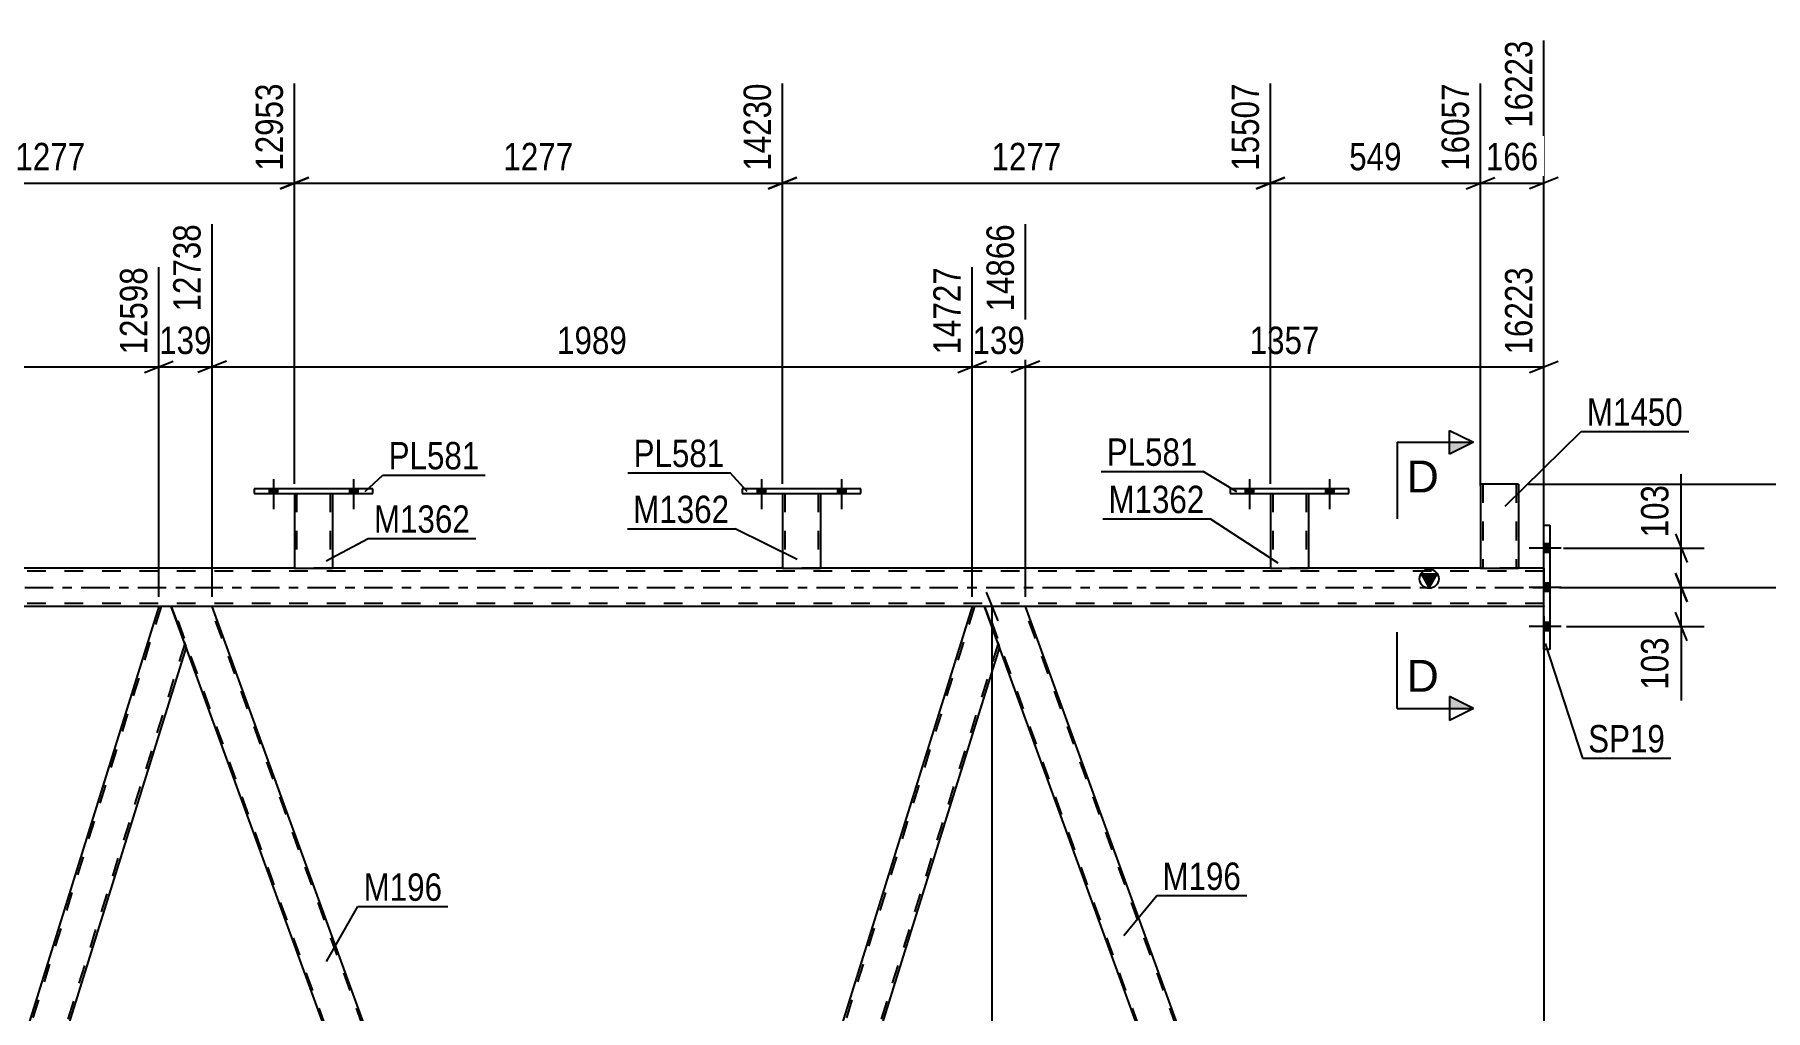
# Model space of a CAD drawing. Header units: millimetres. Extents: x -86 to 755, y -411 to 183.
# Drawn here: x 482 to 663.2, y -44.3 to 57.8 of the extents above; entities that cross this region are included whole.
import ezdxf

# ---------------------------------------------------------------- set-up
doc = ezdxf.new("R2010")
doc.units = ezdxf.units.MM
doc.linetypes.add('DXK_LINE_DOT2', pattern=[3.9198, 1.9599, -1.9599])
doc.linetypes.add('DXK_LINE_DOT3', pattern=[5.9187, 2.979, -0.9799, 0.9799, -0.9799])
doc.styles.add('Arial', font='arial.ttf', dxfattribs={"height": 0.2})
doc.styles.add('Arial Narrow', font='ARIALN.TTF', dxfattribs={"height": 0.2})

# ---------------------------------------------------------------- blocks, each defined once
blk = doc.blocks.new('Bolt-814409269-3608 - 3545')
at = {"linetype": 'Continuous'}
for points in [[(557.63, 9.84), (558.51, 9.84), (558.51, 10.32), (557.63, 10.32)], [(566.03, 9.84), (566.91, 9.84), (566.91, 10.32), (566.03, 10.32)]]:
    blk.add_hatch(color=1, dxfattribs=at).paths.add_polyline_path(points)
at = {"color": 1, "linetype": 'Continuous'}
for p, q in [((558.07, 11.32), (558.07, 8.2)), ((566.47, 11.32), (566.47, 8.2)), ((557.63, 10.32), (557.63, 9.84)), ((558.51, 10.32), (558.51, 9.84)), ((566.03, 10.32), (566.03, 9.84)), ((566.91, 10.32), (566.91, 9.84))]:
    blk.add_line(p, q, dxfattribs=at)
blk = doc.blocks.new('Bolt-814409269-3606 - 3545')
at = {"linetype": 'Continuous'}
for points in [[(608.71, 9.84), (609.59, 9.84), (609.59, 10.32), (608.71, 10.32)], [(617.11, 9.84), (617.99, 9.84), (617.99, 10.32), (617.11, 10.32)]]:
    blk.add_hatch(color=1, dxfattribs=at).paths.add_polyline_path(points)
at = {"color": 1, "linetype": 'Continuous'}
for p, q in [((609.15, 11.32), (609.15, 8.2)), ((617.55, 11.32), (617.55, 8.2)), ((608.71, 10.32), (608.71, 9.84)), ((609.59, 10.32), (609.59, 9.84)), ((617.11, 10.32), (617.11, 9.84)), ((617.99, 10.32), (617.99, 9.84))]:
    blk.add_line(p, q, dxfattribs=at)
blk = doc.blocks.new('Bolt-814409269-3607 - 3545')
at = {"linetype": 'Continuous'}
for points in [[(608.71, 9.84), (609.59, 9.84), (609.59, 10.32), (608.71, 10.32)], [(617.11, 9.84), (617.99, 9.84), (617.99, 10.32), (617.11, 10.32)]]:
    blk.add_hatch(color=1, dxfattribs=at).paths.add_polyline_path(points)
at = {"color": 1, "linetype": 'Continuous'}
for p, q in [((609.15, 11.32), (609.15, 8.2)), ((617.55, 11.32), (617.55, 8.2)), ((608.71, 10.32), (608.71, 9.84)), ((609.59, 10.32), (609.59, 9.84)), ((617.11, 10.32), (617.11, 9.84)), ((617.99, 10.32), (617.99, 9.84))]:
    blk.add_line(p, q, dxfattribs=at)
blk = doc.blocks.new('Bolt-814409269-3609 - 3545')
at = {"linetype": 'Continuous'}
for points in [[(557.63, 9.84), (558.51, 9.84), (558.51, 10.32), (557.63, 10.32)], [(566.03, 9.84), (566.91, 9.84), (566.91, 10.32), (566.03, 10.32)]]:
    blk.add_hatch(color=1, dxfattribs=at).paths.add_polyline_path(points)
at = {"color": 1, "linetype": 'Continuous'}
for p, q in [((558.07, 11.32), (558.07, 8.2)), ((566.47, 11.32), (566.47, 8.2)), ((557.63, 10.32), (557.63, 9.84)), ((558.51, 10.32), (558.51, 9.84)), ((566.03, 10.32), (566.03, 9.84)), ((566.91, 10.32), (566.91, 9.84))]:
    blk.add_line(p, q, dxfattribs=at)
blk = doc.blocks.new('Bolt-814409269-3610 - 3545')
at = {"linetype": 'Continuous'}
for points in [[(506.55, 9.84), (507.43, 9.84), (507.43, 10.32), (506.55, 10.32)], [(514.95, 9.84), (515.83, 9.84), (515.83, 10.32), (514.95, 10.32)]]:
    blk.add_hatch(color=1, dxfattribs=at).paths.add_polyline_path(points)
at = {"color": 1, "linetype": 'Continuous'}
for p, q in [((506.99, 11.32), (506.99, 8.2)), ((515.39, 11.32), (515.39, 8.2)), ((506.55, 10.32), (506.55, 9.84)), ((507.43, 10.32), (507.43, 9.84)), ((514.95, 10.32), (514.95, 9.84)), ((515.83, 10.32), (515.83, 9.84))]:
    blk.add_line(p, q, dxfattribs=at)
blk = doc.blocks.new('Bolt-814409269-3611 - 3545')
at = {"linetype": 'Continuous'}
for points in [[(506.55, 9.84), (507.43, 9.84), (507.43, 10.32), (506.55, 10.32)], [(514.95, 9.84), (515.83, 9.84), (515.83, 10.32), (514.95, 10.32)]]:
    blk.add_hatch(color=1, dxfattribs=at).paths.add_polyline_path(points)
at = {"color": 1, "linetype": 'Continuous'}
for p, q in [((506.99, 11.32), (506.99, 8.2)), ((515.39, 11.32), (515.39, 8.2)), ((506.55, 10.32), (506.55, 9.84)), ((507.43, 10.32), (507.43, 9.84)), ((514.95, 10.32), (514.95, 9.84)), ((515.83, 10.32), (515.83, 9.84))]:
    blk.add_line(p, q, dxfattribs=at)
blk = doc.blocks.new('Part-814409269-3697 - 3545')
at = {"color": 2, "linetype": 'Continuous'}
for p, q in [((607.15, 10.32), (607.15, 9.84)), ((619.55, 10.32), (607.15, 10.32)), ((607.15, 9.84), (619.55, 9.84)), ((619.55, 9.84), (619.55, 10.32))]:
    blk.add_line(p, q, dxfattribs=at)
blk = doc.blocks.new('Part-814409269-3692 - 3545')
at = {"color": 2, "linetype": 'Continuous'}
for p, q in [((633.33, 10.8), (633.33, 2)), ((637.33, 10.8), (633.33, 10.8)), ((637.33, 10.8), (637.33, 2)), ((633.33, 2), (637.33, 2))]:
    blk.add_line(p, q, dxfattribs=at)
at = {"color": 7, "linetype": 'DXK_LINE_DOT2'}
for p, q in [((633.57, 10.8), (633.57, 2)), ((637.02, 10.8), (637.03, 10.8)), ((637.03, 10.8), (637.07, 10.8)), ((637.07, 10.8), (637.09, 10.8)), ((637.09, 10.8), (637.09, 2)), ((637.07, 2), (637.03, 2)), ((637.07, 2), (637.03, 2)), ((637.09, 2), (637.07, 2)), ((637.07, 2), (637.09, 2))]:
    blk.add_line(p, q, dxfattribs=at)
blk = doc.blocks.new('Part-814409269-3702 - 3545')
at = {"color": 2, "linetype": 'Continuous'}
for p, q in [((611.35, 9.84), (611.35, 2)), ((615.35, 9.84), (615.35, 2)), ((611.35, 2), (615.35, 2))]:
    blk.add_line(p, q, dxfattribs=at)
at = {"color": 7, "linetype": 'DXK_LINE_DOT2'}
for p, q in [((611.35, 9.84), (615.35, 9.84)), ((611.35, 9.84), (611.35, 9.84)), ((611.35, 9.84), (611.35, 9.84)), ((611.59, 9.84), (611.59, 2)), ((615.11, 9.84), (615.11, 2)), ((615.35, 9.84), (615.35, 9.84)), ((615.35, 9.84), (615.35, 9.84)), ((615.06, 2), (615.09, 2)), ((615.06, 2), (615.09, 2)), ((615.09, 2), (615.11, 2)), ((615.09, 2), (615.11, 2))]:
    blk.add_line(p, q, dxfattribs=at)
blk = doc.blocks.new('Part-814409269-3707 - 3545')
at = {"color": 2, "linetype": 'Continuous'}
for p, q in [((556.07, 10.32), (556.07, 9.84)), ((568.47, 10.32), (556.07, 10.32)), ((556.07, 9.84), (568.47, 9.84)), ((568.47, 9.84), (568.47, 10.32))]:
    blk.add_line(p, q, dxfattribs=at)
blk = doc.blocks.new('Part-814409269-3712 - 3545')
at = {"color": 2, "linetype": 'Continuous'}
for p, q in [((560.27, 9.84), (560.27, 2)), ((564.27, 9.84), (564.27, 2)), ((560.27, 2), (564.27, 2))]:
    blk.add_line(p, q, dxfattribs=at)
at = {"color": 7, "linetype": 'DXK_LINE_DOT2'}
for p, q in [((560.27, 9.84), (564.27, 9.84)), ((560.27, 9.84), (560.27, 9.84)), ((560.27, 9.84), (560.27, 9.84)), ((560.51, 9.84), (560.51, 2)), ((564.03, 9.84), (564.03, 2)), ((564.27, 9.84), (564.27, 9.84)), ((564.27, 9.84), (564.27, 9.84)), ((563.97, 2), (564.01, 2)), ((563.97, 2), (564.01, 2)), ((564.01, 2), (564.03, 2)), ((564.01, 2), (564.03, 2))]:
    blk.add_line(p, q, dxfattribs=at)
blk = doc.blocks.new('Part-814409269-3717 - 3545')
at = {"color": 2, "linetype": 'Continuous'}
for p, q in [((504.99, 10.32), (504.99, 9.84)), ((517.39, 10.32), (504.99, 10.32)), ((504.99, 9.84), (517.39, 9.84)), ((517.39, 9.84), (517.39, 10.32))]:
    blk.add_line(p, q, dxfattribs=at)
blk = doc.blocks.new('Part-814409269-3722 - 3545')
at = {"color": 2, "linetype": 'Continuous'}
for p, q in [((509.19, 9.84), (509.19, 2)), ((513.19, 9.84), (513.19, 2)), ((509.19, 2), (513.19, 2))]:
    blk.add_line(p, q, dxfattribs=at)
at = {"color": 7, "linetype": 'DXK_LINE_DOT2'}
for p, q in [((509.19, 9.84), (513.19, 9.84)), ((509.19, 9.84), (509.19, 9.84)), ((509.19, 9.84), (509.19, 9.84)), ((509.43, 9.84), (509.43, 2)), ((512.95, 9.84), (512.95, 2)), ((513.19, 9.84), (513.19, 9.84)), ((513.19, 9.84), (513.19, 9.84)), ((512.89, 2), (512.93, 2)), ((512.89, 2), (512.93, 2)), ((512.93, 2), (512.95, 2)), ((512.93, 2), (512.95, 2))]:
    blk.add_line(p, q, dxfattribs=at)
blk = doc.blocks.new('Part-814409269-3840 - 3545')
at = {"color": 2, "linetype": 'Continuous'}
for p, q in [((494.99, -2), (458.29, -119.75)), ((496.31, -2), (494.99, -2)), ((497.84, -6.2), (496.31, -2)), ((497.86, -6.25), (461.4, -123.22)), ((459.55, -123.22), (458.31, -119.8))]:
    blk.add_line(p, q, dxfattribs=at)
at = {"color": 7, "linetype": 'DXK_LINE_DOT2'}
for p, q in [((495.24, -2), (458.43, -120.12)), ((497.72, -5.88), (461.15, -123.22)), ((497.86, -6.25), (497.84, -6.2)), ((497.86, -6.25), (497.84, -6.2)), ((458.29, -119.75), (458.31, -119.8)), ((461.4, -123.22), (459.55, -123.22))]:
    blk.add_line(p, q, dxfattribs=at)
blk = doc.blocks.new('Bolt-814409269-3779 - 3545')
at = {"linetype": 'Continuous'}
for points in [[(639.97, 4.54), (639.97, 3.66), (640.61, 3.66), (640.61, 4.54)], [(639.97, 4.54), (639.97, 3.66), (640.61, 3.66), (640.61, 4.54)], [(639.97, 4.54), (639.97, 3.66), (640.61, 3.66), (640.61, 4.54)], [(639.97, 0.44), (639.97, -0.44), (640.61, -0.44), (640.61, 0.44)], [(639.97, 0.44), (639.97, -0.44), (640.61, -0.44), (640.61, 0.44)], [(639.97, -3.66), (639.97, -4.54), (640.61, -4.54), (640.61, -3.66)], [(639.97, -3.66), (639.97, -4.54), (640.61, -4.54), (640.61, -3.66)], [(639.97, -3.66), (639.97, -4.54), (640.61, -4.54), (640.61, -3.66)]]:
    blk.add_hatch(color=1, dxfattribs=at).paths.add_polyline_path(points)
at = {"color": 1, "linetype": 'Continuous'}
for p, q in [((641.77, 4.1), (638.45, 4.1)), ((641.77, 4.1), (638.45, 4.1)), ((641.77, 4.1), (638.45, 4.1)), ((640.61, 4.54), (639.97, 4.54)), ((640.61, 4.54), (639.97, 4.54)), ((640.61, 4.54), (639.97, 4.54)), ((640.61, 3.66), (639.97, 3.66)), ((640.61, 3.66), (639.97, 3.66)), ((640.61, 3.66), (639.97, 3.66)), ((641.77, 0), (638.45, 0)), ((641.77, 0), (638.45, 0)), ((640.61, 0.44), (639.97, 0.44)), ((640.61, 0.44), (639.97, 0.44)), ((640.61, -0.44), (639.97, -0.44)), ((640.61, -0.44), (639.97, -0.44)), ((641.77, -4.1), (638.45, -4.1)), ((641.77, -4.1), (638.45, -4.1)), ((641.77, -4.1), (638.45, -4.1)), ((640.61, -3.66), (639.97, -3.66)), ((640.61, -3.66), (639.97, -3.66)), ((640.61, -3.66), (639.97, -3.66)), ((640.61, -4.54), (639.97, -4.54)), ((640.61, -4.54), (639.97, -4.54)), ((640.61, -4.54), (639.97, -4.54))]:
    blk.add_line(p, q, dxfattribs=at)
blk = doc.blocks.new('Part-814409269-3810 - 3545')
at = {"color": 2, "linetype": 'Continuous'}
for p, q in [((500.57, -2), (496.31, -2)), ((542.93, -118.4), (500.57, -2)), ((538.68, -118.4), (497.84, -6.2))]:
    blk.add_line(p, q, dxfattribs=at)
at = {"color": 7, "linetype": 'DXK_LINE_DOT2'}
for p, q in [((496.31, -2), (497.84, -6.2)), ((540.6, -123.22), (496.48, -2)), ((544.52, -123.22), (500.4, -2)), ((540.43, -123.22), (538.68, -118.4)), ((544.69, -123.22), (542.93, -118.4)), ((544.69, -123.22), (540.43, -123.22))]:
    blk.add_line(p, q, dxfattribs=at)
blk = doc.blocks.new('Part-814409269-3825 - 3545')
at = {"color": 7, "linetype": 'DXK_LINE_DOT2'}
for p, q in [((580.38, -2), (543.56, -120.12)), ((582.86, -5.88), (546.28, -123.22)), ((582.99, -6.25), (582.97, -6.2)), ((582.99, -6.25), (582.97, -6.2)), ((543.84, -118.4), (543.42, -119.75)), ((548.03, -118.4), (546.53, -123.22)), ((544.69, -123.22), (543.42, -119.75)), ((546.53, -123.22), (544.69, -123.22))]:
    blk.add_line(p, q, dxfattribs=at)
at = {"color": 2, "linetype": 'Continuous'}
for p, q in [((580.13, -2), (543.84, -118.4)), ((581.44, -2), (580.13, -2)), ((582.97, -6.2), (581.44, -2)), ((582.99, -6.25), (548.03, -118.4))]:
    blk.add_line(p, q, dxfattribs=at)
blk = doc.blocks.new('Part-814409269-3835 - 3545')
at = {"color": 2, "linetype": 'Continuous'}
for p, q in [((585.7, -2), (581.44, -2)), ((629.82, -123.22), (585.7, -2)), ((625.56, -123.22), (582.97, -6.2))]:
    blk.add_line(p, q, dxfattribs=at)
at = {"color": 7, "linetype": 'DXK_LINE_DOT2'}
for p, q in [((581.44, -2), (582.97, -6.2)), ((625.73, -123.22), (581.61, -2)), ((629.65, -123.22), (585.53, -2)), ((625.56, -123.22), (629.82, -123.22))]:
    blk.add_line(p, q, dxfattribs=at)
blk = doc.blocks.new('Part-814409269-3894 - 3545')
at = {"linetype": 'Continuous'}
blk.add_hatch(color=2, dxfattribs=at).paths.add_polyline_path([(627.97, 0), (627.17, 1.4), (628.77, 1.4)])
at = {"color": 2, "linetype": 'Continuous'}
for p, q in [((509.19, 2), (462.11, 2)), ((560.27, 2), (513.19, 2)), ((611.35, 2), (564.27, 2)), ((633.33, 2), (615.35, 2)), ((639.97, 2), (637.33, 2)), ((627.97, 0), (627.17, 1.4)), ((627.17, 1.4), (628.77, 1.4)), ((628.77, 1.4), (627.97, 0)), ((494.99, -2), (415.43, -2)), ((580.13, -2), (500.57, -2)), ((639.97, -2), (585.7, -2))]:
    blk.add_line(p, q, dxfattribs=at)
at = {"color": 7, "linetype": 'DXK_LINE_DOT2'}
for p, q in [((513.19, 2), (509.19, 2)), ((564.27, 2), (560.27, 2)), ((615.35, 2), (611.35, 2)), ((637.33, 2), (633.33, 2)), ((639.97, 2), (639.97, -2)), ((639.97, 1.68), (25.23, 1.68)), ((639.97, -1.68), (25.23, -1.68)), ((500.57, -2), (494.99, -2)), ((585.7, -2), (580.13, -2))]:
    blk.add_line(p, q, dxfattribs=at)
at = {"color": 7, "linetype": 'DXK_LINE_DOT3'}
blk.add_line((25.23, 0), (639.97, 0), dxfattribs=at)
at = {"color": 2, "linetype": 'Continuous'}
blk.add_circle((627.97, 0.9), 1, dxfattribs=at)
blk = doc.blocks.new('Part-814409269-3915 - 3545')
at = {"color": 2, "linetype": 'Continuous'}
for p, q in [((639.97, -6.5), (639.97, 6.5)), ((639.97, 6.5), (640.61, 6.5)), ((640.61, 6.5), (640.61, -6.5)), ((640.61, -6.5), (639.97, -6.5))]:
    blk.add_line(p, q, dxfattribs=at)
blk = doc.blocks.new('StraightDimension-814409269-4526 - 3545')
at = {"color": 7, "linetype": 'Continuous'}
for p, q in [((585.7, -1), (585.7, 38.01)), ((639.97, 3), (639.97, 33.51)), ((587.2, 23.67), (584.2, 22.47)), ((638.47, 22.47), (641.47, 23.67)), ((585.7, 23.07), (639.97, 23.07))]:
    blk.add_line(p, q, dxfattribs=at)
at = {"color": 0, "linetype": 'Continuous'}
blk.add_wipeout([(639.37, 34.11), (635.17, 34.11), (635.17, 23.77), (639.37, 23.77)], dxfattribs=at)
at = {"color": 0}
blk.add_wipeout([(617.09, 23.82), (617.09, 28.02), (608.58, 28.02), (608.58, 23.82)], dxfattribs=at)
at = {"color": 3, "linetype": 'Continuous', "style": 'Arial Narrow'}
blk.add_text('16223', height=2.863, rotation=90.0002, dxfattribs=at).set_placement((638.77, 24.37))
at = {"color": 3, "style": 'Arial Narrow'}
blk.add_text('1357', height=2.863, dxfattribs=at).set_placement((609.18, 24.42))
blk = doc.blocks.new('StraightDimension-814409269-4830 - 3545')
at = {"color": 7, "linetype": 'Continuous'}
for p, q in [((639.97, -3), (639.97, -72.81)), ((661.59, -122.22), (661.59, -67.56)), ((641.47, -69.81), (638.47, -71.01)), ((639.97, -70.41), (661.59, -70.41)), ((660.09, -71.01), (663.09, -69.81))]:
    blk.add_line(p, q, dxfattribs=at)
at = {"color": 0}
blk.add_wipeout([(655.04, -69.66), (655.04, -65.46), (646.52, -65.46), (646.52, -69.66)], dxfattribs=at)
at = {"color": 3, "style": 'Arial Narrow'}
blk.add_text('1431', height=2.863, dxfattribs=at).set_placement((647.12, -69.06))
blk = doc.blocks.new('StraightDimension-814409269-14922 - 3545')
at = {"color": 7, "linetype": 'Continuous'}
for p, q in [((560.27, 10.84), (560.27, 52.74)), ((611.35, 10.84), (611.35, 52.74)), ((561.77, 42.9), (558.77, 41.7)), ((560.27, 42.3), (611.35, 42.3)), ((609.85, 41.7), (612.85, 42.9))]:
    blk.add_line(p, q, dxfattribs=at)
at = {"color": 0, "linetype": 'Continuous'}
blk.add_wipeout([(610.75, 53.34), (606.55, 53.34), (606.55, 43), (610.75, 43)], dxfattribs=at)
at = {"color": 0}
blk.add_wipeout([(590.07, 43.05), (590.07, 47.25), (581.56, 47.25), (581.56, 43.05)], dxfattribs=at)
at = {"color": 3, "linetype": 'Continuous', "style": 'Arial Narrow'}
blk.add_text('15507', height=2.863, rotation=90.0002, dxfattribs=at).set_placement((610.15, 43.6))
at = {"color": 3, "style": 'Arial Narrow'}
blk.add_text('1277', height=2.863, dxfattribs=at).set_placement((582.16, 43.65))
blk = doc.blocks.new('StraightDimension-814409269-14924 - 3545')
at = {"color": 7, "linetype": 'Continuous'}
for p, q in [((458.11, 10.84), (458.11, 52.74)), ((509.19, 10.84), (509.19, 52.74)), ((459.61, 42.9), (456.61, 41.7)), ((458.11, 42.3), (509.19, 42.3)), ((507.69, 41.7), (510.69, 42.9))]:
    blk.add_line(p, q, dxfattribs=at)
at = {"color": 0, "linetype": 'Continuous'}
blk.add_wipeout([(508.59, 53.34), (504.39, 53.34), (504.39, 43), (508.59, 43)], dxfattribs=at)
at = {"color": 0}
blk.add_wipeout([(487.91, 43.05), (487.91, 47.25), (479.39, 47.25), (479.39, 43.05)], dxfattribs=at)
at = {"color": 3, "linetype": 'Continuous', "style": 'Arial Narrow'}
blk.add_text('12953', height=2.863, rotation=90.0002, dxfattribs=at).set_placement((507.99, 43.6))
at = {"color": 3, "style": 'Arial Narrow'}
blk.add_text('1277', height=2.863, dxfattribs=at).set_placement((479.99, 43.65))
blk = doc.blocks.new('StraightDimension-814409269-14923 - 3545')
at = {"color": 7, "linetype": 'Continuous'}
for p, q in [((509.19, 10.84), (509.19, 52.74)), ((560.27, 10.84), (560.27, 52.74)), ((510.69, 42.9), (507.69, 41.7)), ((509.19, 42.3), (560.27, 42.3)), ((558.77, 41.7), (561.77, 42.9))]:
    blk.add_line(p, q, dxfattribs=at)
at = {"color": 0, "linetype": 'Continuous'}
blk.add_wipeout([(559.67, 53.34), (555.47, 53.34), (555.47, 43), (559.67, 43)], dxfattribs=at)
at = {"color": 0}
blk.add_wipeout([(538.99, 43.05), (538.99, 47.25), (530.47, 47.25), (530.47, 43.05)], dxfattribs=at)
at = {"color": 3, "linetype": 'Continuous', "style": 'Arial Narrow'}
blk.add_text('14230', height=2.863, rotation=90.0002, dxfattribs=at).set_placement((559.07, 43.6))
at = {"color": 3, "style": 'Arial Narrow'}
blk.add_text('1277', height=2.863, dxfattribs=at).set_placement((531.07, 43.65))
blk = doc.blocks.new('StraightDimension-814409269-5181 - 3545')
at = {"color": 7, "linetype": 'Continuous'}
for p, q in [((641.61, 0), (681.39, 0)), ((679.59, -1.5), (678.39, 1.5)), ((678.99, -125.86), (678.99, 0)), ((678.39, -124.36), (679.59, -127.36)), ((663.23, -125.86), (681.39, -125.86))]:
    blk.add_line(p, q, dxfattribs=at)
at = {"color": 0}
blk.add_wipeout([(678.24, -58.67), (674.04, -58.67), (674.04, -67.19), (678.24, -67.19)], dxfattribs=at)
at = {"color": 3, "style": 'Arial Narrow'}
blk.add_text('3146', height=2.863, rotation=90.0002, dxfattribs=at).set_placement((677.64, -66.59))
blk = doc.blocks.new('StraightDimension-814409269-5289 - 3545')
at = {"color": 7, "linetype": 'Continuous'}
for p, q in [((582.84, -3.5), (581.64, -0.5)), ((602.67, -2), (579.39, -2)), ((582.24, -123.22), (582.24, -2)), ((581.64, -121.72), (582.84, -124.72)), ((601.81, -123.22), (579.39, -123.22))]:
    blk.add_line(p, q, dxfattribs=at)
at = {"color": 0}
blk.add_wipeout([(581.49, -58.35), (577.29, -58.35), (577.29, -66.87), (581.49, -66.87)], dxfattribs=at)
at = {"color": 3, "style": 'Arial Narrow'}
blk.add_text('3030', height=2.863, rotation=90.0002, dxfattribs=at).set_placement((580.89, -66.27))
blk = doc.blocks.new('StraightDimension-814409269-4595 - 3545')
at = {"color": 7, "linetype": 'Continuous'}
for p, q in [((500.57, -1), (500.57, 38.01)), ((494.99, -1), (494.99, 33.51)), ((493.49, 22.47), (496.49, 23.67)), ((502.07, 23.67), (499.07, 22.47)), ((494.99, 23.07), (500.57, 23.07))]:
    blk.add_line(p, q, dxfattribs=at)
at = {"color": 0}
blk.add_wipeout([(501.12, 23.82), (501.12, 28.02), (494.44, 28.02), (494.44, 23.82)], dxfattribs=at)
at = {"color": 3, "style": 'Arial Narrow'}
blk.add_text('139', height=2.863, dxfattribs=at).set_placement((495.04, 24.42))
at = {"color": 0, "linetype": 'Continuous'}
blk.add_wipeout([(499.97, 38.61), (495.77, 38.61), (495.77, 28.27), (499.97, 28.27)], dxfattribs=at)
at = {"color": 3, "linetype": 'Continuous', "style": 'Arial Narrow'}
blk.add_text('12738', height=2.863, rotation=90.0002, dxfattribs=at).set_placement((499.37, 28.87))
blk = doc.blocks.new('StraightDimension-814409269-4244 - 3545')
at = {"color": 7, "linetype": 'Continuous'}
for p, q in [((642.04, 0), (656.76, 0)), ((653.76, 1.5), (654.96, -1.5)), ((654.36, -4.1), (654.36, 0)), ((654.96, -5.6), (653.76, -2.6)), ((642.33, -4.1), (656.76, -4.1))]:
    blk.add_line(p, q, dxfattribs=at)
at = {"color": 0}
blk.add_wipeout([(653.61, -4.62), (649.41, -4.62), (649.41, -11.31), (653.61, -11.31)], dxfattribs=at)
at = {"color": 7, "linetype": 'Continuous'}
blk.add_line((654.36, -4.1), (654.36, -11.83), dxfattribs=at)
blk.add_line((654.36, -4.1), (654.36, -11.83), dxfattribs=at)
at = {"color": 3, "style": 'Arial Narrow'}
blk.add_text('103', height=2.863, rotation=90.0002, dxfattribs=at).set_placement((653.01, -10.71))
blk = doc.blocks.new('StraightDimension-814409269-4254 - 3545')
at = {"color": 7, "linetype": 'Continuous'}
for p, q in [((653.76, 5.6), (654.96, 2.6)), ((642.04, 4.1), (656.76, 4.1)), ((654.36, 0), (654.36, 4.1)), ((642.04, 0), (656.76, 0)), ((654.96, -1.5), (653.76, 1.5))]:
    blk.add_line(p, q, dxfattribs=at)
at = {"color": 0}
blk.add_wipeout([(653.61, 11.31), (649.41, 11.31), (649.41, 4.63), (653.61, 4.63)], dxfattribs=at)
at = {"color": 7, "linetype": 'Continuous'}
blk.add_line((654.36, 4.1), (654.36, 11.83), dxfattribs=at)
blk.add_line((654.36, 4.1), (654.36, 11.83), dxfattribs=at)
at = {"color": 3, "style": 'Arial Narrow'}
blk.add_text('103', height=2.863, rotation=90.0002, dxfattribs=at).set_placement((653.01, 5.23))
blk = doc.blocks.new('StraightDimension-814409269-4545 - 3545')
at = {"color": 7, "linetype": 'Continuous'}
for p, q in [((585.7, -1), (585.7, 38.01)), ((580.13, -1), (580.13, 33.51)), ((578.63, 22.47), (581.63, 23.67)), ((587.2, 23.67), (584.2, 22.47)), ((580.13, 23.07), (585.7, 23.07))]:
    blk.add_line(p, q, dxfattribs=at)
at = {"color": 0}
blk.add_wipeout([(586.26, 23.82), (586.26, 28.02), (579.57, 28.02), (579.57, 23.82)], dxfattribs=at)
at = {"color": 3, "style": 'Arial Narrow'}
blk.add_text('139', height=2.863, dxfattribs=at).set_placement((580.17, 24.42))
at = {"color": 0, "linetype": 'Continuous'}
blk.add_wipeout([(585.1, 38.61), (580.9, 38.61), (580.9, 28.27), (585.1, 28.27)], dxfattribs=at)
at = {"color": 3, "linetype": 'Continuous', "style": 'Arial Narrow'}
blk.add_text('14866', height=2.863, rotation=90.0002, dxfattribs=at).set_placement((584.5, 28.87))
blk = doc.blocks.new('StraightDimension-814409269-4571 - 3545')
at = {"color": 7, "linetype": 'Continuous'}
for p, q in [((500.57, -1), (500.57, 38.01)), ((580.13, -1), (580.13, 33.51)), ((502.07, 23.67), (499.07, 22.47)), ((578.63, 22.47), (581.63, 23.67)), ((500.57, 23.07), (580.13, 23.07))]:
    blk.add_line(p, q, dxfattribs=at)
at = {"color": 0, "linetype": 'Continuous'}
blk.add_wipeout([(579.53, 34.11), (575.33, 34.11), (575.33, 23.77), (579.53, 23.77)], dxfattribs=at)
at = {"color": 0}
blk.add_wipeout([(544.6, 23.82), (544.6, 28.02), (536.09, 28.02), (536.09, 23.82)], dxfattribs=at)
at = {"color": 3, "linetype": 'Continuous', "style": 'Arial Narrow'}
blk.add_text('14727', height=2.863, rotation=90.0002, dxfattribs=at).set_placement((578.93, 24.37))
at = {"color": 3, "style": 'Arial Narrow'}
blk.add_text('1989', height=2.863, dxfattribs=at).set_placement((536.69, 24.42))
blk = doc.blocks.new('StraightDimension-814409269-4619 - 3545')
at = {"color": 7, "linetype": 'Continuous'}
for p, q in [((415.43, -1), (415.43, 38.01)), ((494.99, -1), (494.99, 33.51)), ((416.93, 23.67), (413.93, 22.47)), ((493.49, 22.47), (496.49, 23.67)), ((415.43, 23.07), (494.99, 23.07))]:
    blk.add_line(p, q, dxfattribs=at)
at = {"color": 0, "linetype": 'Continuous'}
blk.add_wipeout([(494.39, 34.11), (490.19, 34.11), (490.19, 23.77), (494.39, 23.77)], dxfattribs=at)
at = {"color": 0}
blk.add_wipeout([(459.47, 23.82), (459.47, 28.02), (450.96, 28.02), (450.96, 23.82)], dxfattribs=at)
at = {"color": 3, "linetype": 'Continuous', "style": 'Arial Narrow'}
blk.add_text('12598', height=2.863, rotation=90.0002, dxfattribs=at).set_placement((493.79, 24.37))
at = {"color": 3, "style": 'Arial Narrow'}
blk.add_text('1989', height=2.863, dxfattribs=at).set_placement((451.56, 24.42))
blk = doc.blocks.new('StraightDimension-814409269-14695 - 3545')
at = {"color": 7, "linetype": 'Continuous'}
for p, q in [((709.37, 9.3), (708.17, 12.3)), ((638.33, 10.8), (711.17, 10.8)), ((708.77, -133.6), (708.77, 10.8)), ((708.17, -132.1), (709.37, -135.1)), ((552.17, -133.6), (711.17, -133.6))]:
    blk.add_line(p, q, dxfattribs=at)
at = {"color": 0}
blk.add_wipeout([(708.02, -57.15), (703.82, -57.15), (703.82, -65.66), (708.02, -65.66)], dxfattribs=at)
at = {"color": 3, "style": 'Arial Narrow'}
blk.add_text('3610', height=2.863, rotation=90.0002, dxfattribs=at).set_placement((707.42, -65.06))
blk = doc.blocks.new('StraightDimension-814409269-14920 - 3545')
at = {"color": 7, "linetype": 'Continuous'}
for p, q in [((639.97, 3), (639.97, 57.24)), ((633.33, 10.61), (633.33, 52.74)), ((631.83, 41.7), (634.83, 42.9)), ((633.33, 42.3), (639.97, 42.3)), ((641.47, 42.9), (638.47, 41.7))]:
    blk.add_line(p, q, dxfattribs=at)
at = {"color": 0}
blk.add_wipeout([(639.99, 43.05), (639.99, 47.25), (633.31, 47.25), (633.31, 43.05)], dxfattribs=at)
at = {"color": 3, "style": 'Arial Narrow'}
blk.add_text('166', height=2.863, dxfattribs=at).set_placement((633.91, 43.65))
at = {"color": 0, "linetype": 'Continuous'}
blk.add_wipeout([(639.37, 57.84), (635.17, 57.84), (635.17, 47.5), (639.37, 47.5)], dxfattribs=at)
at = {"color": 3, "linetype": 'Continuous', "style": 'Arial Narrow'}
blk.add_text('16223', height=2.863, rotation=90.0002, dxfattribs=at).set_placement((638.77, 48.1))
blk = doc.blocks.new('StraightDimension-814409269-14921 - 3545')
at = {"color": 7, "linetype": 'Continuous'}
for p, q in [((611.35, 10.84), (611.35, 52.74)), ((633.33, 10.61), (633.33, 52.74)), ((612.85, 42.9), (609.85, 41.7)), ((611.35, 42.3), (633.33, 42.3)), ((631.83, 41.7), (634.83, 42.9))]:
    blk.add_line(p, q, dxfattribs=at)
at = {"color": 0, "linetype": 'Continuous'}
blk.add_wipeout([(632.73, 53.34), (628.53, 53.34), (628.53, 43), (632.73, 43)], dxfattribs=at)
at = {"color": 0}
blk.add_wipeout([(625.68, 43.05), (625.68, 47.25), (619, 47.25), (619, 43.05)], dxfattribs=at)
at = {"color": 3, "linetype": 'Continuous', "style": 'Arial Narrow'}
blk.add_text('16057', height=2.863, rotation=90.0002, dxfattribs=at).set_placement((632.13, 43.6))
at = {"color": 3, "style": 'Arial Narrow'}
blk.add_text('549', height=2.863, dxfattribs=at).set_placement((619.6, 43.65))
blk = doc.blocks.new('Mark-814409269-3688 - 3545')
at = {"color": 0}
blk.add_wipeout([(654.53, 16.91), (654.53, 19.91), (644.48, 19.91), (644.48, 16.91)], dxfattribs=at)
blk.add_wipeout([(654.53, 16.91), (654.53, 19.91), (644.48, 19.91), (644.48, 16.91)], dxfattribs=at)
at = {"color": 30, "linetype": 'Continuous'}
for p, q in [((635.91, 8.48), (643.88, 16.31)), ((643.88, 16.31), (655.13, 16.31))]:
    blk.add_line(p, q, dxfattribs=at)
at = {"color": 3, "style": 'Arial Narrow'}
blk.add_text('M1450', height=2.863, dxfattribs=at).set_placement((644.48, 16.91))
blk = doc.blocks.new('Mark-814409269-3693 - 3545')
at = {"color": 0}
blk.add_wipeout([(603.72, 12.72), (603.72, 15.72), (594.22, 15.72), (594.22, 12.72)], dxfattribs=at)
blk.add_wipeout([(603.72, 12.72), (603.72, 15.72), (594.22, 15.72), (594.22, 12.72)], dxfattribs=at)
at = {"color": 30, "linetype": 'Continuous'}
for p in [(593.62, 12.12), (607.82, 9.98)]:
    blk.add_line(p, (604.32, 12.12), dxfattribs=at)
at = {"color": 3, "style": 'Arial Narrow'}
blk.add_text('PL581', height=2.863, dxfattribs=at).set_placement((594.22, 12.72))
blk = doc.blocks.new('Mark-814409269-3698 - 3545')
at = {"color": 0}
blk.add_wipeout([(604.45, 7.77), (604.45, 10.77), (594.4, 10.77), (594.4, 7.77)], dxfattribs=at)
blk.add_wipeout([(604.45, 7.77), (604.45, 10.77), (594.4, 10.77), (594.4, 7.77)], dxfattribs=at)
at = {"color": 30, "linetype": 'Continuous'}
for p in [(593.8, 7.17), (612.16, 2.52)]:
    blk.add_line(p, (605.05, 7.17), dxfattribs=at)
at = {"color": 3, "style": 'Arial Narrow'}
blk.add_text('M1362', height=2.863, dxfattribs=at).set_placement((594.4, 7.77))
blk = doc.blocks.new('Mark-814409269-3703 - 3545')
at = {"color": 0}
blk.add_wipeout([(554.21, 12.59), (554.21, 15.59), (544.7, 15.59), (544.7, 12.59)], dxfattribs=at)
blk.add_wipeout([(554.21, 12.59), (554.21, 15.59), (544.7, 15.59), (544.7, 12.59)], dxfattribs=at)
at = {"color": 30, "linetype": 'Continuous'}
for p in [(544.1, 11.99), (556.57, 10.04)]:
    blk.add_line(p, (554.81, 11.99), dxfattribs=at)
at = {"color": 3, "style": 'Arial Narrow'}
blk.add_text('PL581', height=2.863, dxfattribs=at).set_placement((544.7, 12.59))
blk = doc.blocks.new('Mark-814409269-3708 - 3545')
at = {"color": 0}
blk.add_wipeout([(554.72, 6.73), (554.72, 9.73), (544.66, 9.73), (544.66, 6.73)], dxfattribs=at)
blk.add_wipeout([(554.72, 6.73), (554.72, 9.73), (544.66, 9.73), (544.66, 6.73)], dxfattribs=at)
at = {"color": 30, "linetype": 'Continuous'}
for p in [(544.06, 6.13), (561.81, 2.93)]:
    blk.add_line(p, (555.32, 6.13), dxfattribs=at)
at = {"color": 3, "style": 'Arial Narrow'}
blk.add_text('M1362', height=2.863, dxfattribs=at).set_placement((544.66, 6.73))
blk = doc.blocks.new('Mark-814409269-3713 - 3545')
at = {"color": 0}
blk.add_wipeout([(528.56, 12.35), (528.56, 15.35), (519.06, 15.35), (519.06, 12.35)], dxfattribs=at)
blk.add_wipeout([(528.56, 12.35), (528.56, 15.35), (519.06, 15.35), (519.06, 12.35)], dxfattribs=at)
at = {"color": 30, "linetype": 'Continuous'}
for p, q in [((516.6, 10.04), (518.46, 11.75)), ((518.46, 11.75), (529.16, 11.75))]:
    blk.add_line(p, q, dxfattribs=at)
at = {"color": 3, "style": 'Arial Narrow'}
blk.add_text('PL581', height=2.863, dxfattribs=at).set_placement((519.06, 12.35))
blk = doc.blocks.new('Mark-814409269-3718 - 3545')
at = {"color": 0}
blk.add_wipeout([(527.57, 5.71), (527.57, 8.71), (517.52, 8.71), (517.52, 5.71)], dxfattribs=at)
blk.add_wipeout([(527.57, 5.71), (527.57, 8.71), (517.52, 8.71), (517.52, 5.71)], dxfattribs=at)
at = {"color": 30, "linetype": 'Continuous'}
for p, q in [((512.52, 2.76), (516.92, 5.11)), ((516.92, 5.11), (528.17, 5.11))]:
    blk.add_line(p, q, dxfattribs=at)
at = {"color": 3, "style": 'Arial Narrow'}
blk.add_text('M1362', height=2.863, dxfattribs=at).set_placement((517.52, 5.71))
blk = doc.blocks.new('Mark-814409269-3806 - 3545')
at = {"color": 0}
blk.add_wipeout([(524.66, -32.8), (524.66, -29.8), (516.44, -29.8), (516.44, -32.8)], dxfattribs=at)
blk.add_wipeout([(524.66, -32.8), (524.66, -29.8), (516.44, -29.8), (516.44, -32.8)], dxfattribs=at)
at = {"color": 30, "linetype": 'Continuous'}
for p, q in [((512.54, -39.15), (515.84, -33.4)), ((515.84, -33.4), (525.26, -33.4))]:
    blk.add_line(p, q, dxfattribs=at)
at = {"color": 3, "style": 'Arial Narrow'}
blk.add_text('M196', height=2.863, dxfattribs=at).set_placement((516.44, -32.8))
blk = doc.blocks.new('Mark-814409269-3831 - 3545')
at = {"color": 0}
blk.add_wipeout([(608.27, -31.66), (608.27, -28.66), (600.05, -28.66), (600.05, -31.66)], dxfattribs=at)
blk.add_wipeout([(608.27, -31.66), (608.27, -28.66), (600.05, -28.66), (600.05, -31.66)], dxfattribs=at)
at = {"color": 30, "linetype": 'Continuous'}
for p, q in [((596, -36.44), (599.45, -32.26)), ((599.45, -32.26), (608.87, -32.26))]:
    blk.add_line(p, q, dxfattribs=at)
at = {"color": 3, "style": 'Arial Narrow'}
blk.add_text('M196', height=2.863, dxfattribs=at).set_placement((600.05, -31.66))
blk = doc.blocks.new('Mark-814409269-3911 - 3545')
at = {"color": 0}
blk.add_wipeout([(652.65, -17.27), (652.65, -14.27), (644.61, -14.27), (644.61, -17.27)], dxfattribs=at)
blk.add_wipeout([(652.65, -17.27), (652.65, -14.27), (644.61, -14.27), (644.61, -17.27)], dxfattribs=at)
at = {"color": 30, "linetype": 'Continuous'}
for p, q in [((640.1, -5.86), (644.01, -17.87)), ((644.01, -17.87), (653.25, -17.87))]:
    blk.add_line(p, q, dxfattribs=at)
at = {"color": 3, "style": 'Arial Narrow'}
blk.add_text('SP19', height=2.863, dxfattribs=at).set_placement((644.61, -17.27))
blk = doc.blocks.new('SectionMark-814409269-5330 - 3545')
at = {"linetype": 'Continuous'}
for points in [[(630.11, 13.93), (630.11, 15.18), (632.61, 15.18)], [(630.11, -12.68), (630.11, -11.43), (632.61, -12.68)]]:
    blk.add_hatch(color=6, dxfattribs=at).paths.add_polyline_path(points)
at = {"color": 6, "linetype": 'Continuous'}
for p, q in [((630.11, 13.93), (630.11, 16.43)), ((630.11, 16.43), (632.61, 15.18)), ((624.61, 15.18), (624.61, 7.18)), ((624.61, 15.18), (632.61, 15.18)), ((632.61, 15.18), (630.11, 13.93)), ((624.61, -12.68), (624.61, -4.68)), ((624.61, -12.68), (632.61, -12.68)), ((632.61, -12.68), (630.11, -11.43)), ((630.11, -11.43), (630.11, -13.93)), ((632.61, -12.68), (630.11, -13.93))]:
    blk.add_line(p, q, dxfattribs=at)
at = {"color": 0, "linetype": 'Continuous'}
for points in [[(628.98, 9.93), (628.98, 13.43), (625.61, 13.43), (625.61, 9.93)], [(628.98, -10.93), (628.98, -7.43), (625.61, -7.43), (625.61, -10.93)]]:
    blk.add_wipeout(points, dxfattribs=at)
at = {"color": 3, "linetype": 'Continuous', "style": 'Arial'}
for p in [(625.61, 9.93), (625.61, -10.93)]:
    blk.add_text('D', height=3.34, dxfattribs=at).set_placement(p)

msp = doc.modelspace()

# ---------------------------------------------------------------- block references
for name in ['Bolt-814409269-3610 - 3545', 'Bolt-814409269-3611 - 3545', 'Bolt-814409269-3608 - 3545', 'Bolt-814409269-3609 - 3545', 'Bolt-814409269-3606 - 3545', 'Bolt-814409269-3607 - 3545', 'Part-814409269-3717 - 3545', 'Part-814409269-3722 - 3545', 'Part-814409269-3707 - 3545', 'Part-814409269-3712 - 3545', 'Part-814409269-3697 - 3545', 'Part-814409269-3702 - 3545', 'Part-814409269-3692 - 3545', 'Part-814409269-3915 - 3545', 'Bolt-814409269-3779 - 3545', 'Part-814409269-3894 - 3545', 'Part-814409269-3840 - 3545', 'Part-814409269-3810 - 3545', 'Part-814409269-3825 - 3545', 'Part-814409269-3835 - 3545']:
    msp.add_blockref(name, (0, 0))

# ---------------------------------------------------------------- next in the draw order: block references
for name in ['StraightDimension-814409269-14924 - 3545', 'StraightDimension-814409269-4526 - 3545', 'StraightDimension-814409269-4830 - 3545', 'Mark-814409269-3806 - 3545']:
    msp.add_blockref(name, (0, 0))

# ---------------------------------------------------------------- next in the draw order: block references
for name in ['StraightDimension-814409269-14922 - 3545', 'StraightDimension-814409269-4595 - 3545', 'StraightDimension-814409269-5181 - 3545', 'StraightDimension-814409269-5289 - 3545']:
    msp.add_blockref(name, (0, 0))

# ---------------------------------------------------------------- next in the draw order: block references
for name in ['StraightDimension-814409269-14923 - 3545', 'StraightDimension-814409269-4545 - 3545', 'StraightDimension-814409269-4619 - 3545', 'StraightDimension-814409269-4244 - 3545']:
    msp.add_blockref(name, (0, 0))

# ---------------------------------------------------------------- next in the draw order: block references
for name in ['StraightDimension-814409269-4571 - 3545', 'StraightDimension-814409269-4254 - 3545']:
    msp.add_blockref(name, (0, 0))

# ---------------------------------------------------------------- next in the draw order: block references
for name in ['Mark-814409269-3713 - 3545', 'StraightDimension-814409269-14695 - 3545', 'Mark-814409269-3718 - 3545']:
    msp.add_blockref(name, (0, 0))

# ---------------------------------------------------------------- next in the draw order: block references
for name in ['StraightDimension-814409269-14920 - 3545', 'Mark-814409269-3703 - 3545', 'Mark-814409269-3693 - 3545', 'Mark-814409269-3911 - 3545', 'Mark-814409269-3831 - 3545']:
    msp.add_blockref(name, (0, 0))

# ---------------------------------------------------------------- next in the draw order: block references
for name in ['StraightDimension-814409269-14921 - 3545', 'Mark-814409269-3688 - 3545', 'Mark-814409269-3708 - 3545']:
    msp.add_blockref(name, (0, 0))

# ---------------------------------------------------------------- next in the draw order: block references
for name in ['SectionMark-814409269-5330 - 3545', 'Mark-814409269-3698 - 3545']:
    msp.add_blockref(name, (0, 0))

doc.saveas('drawing.dxf')
